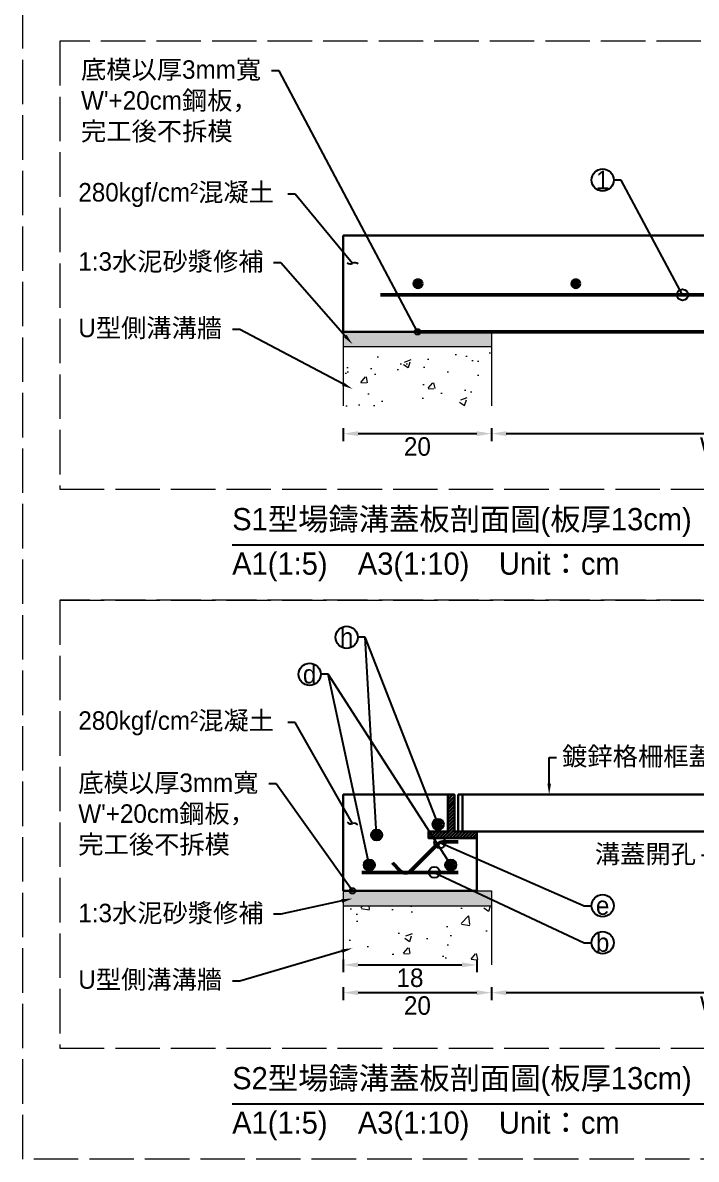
# Model space of a CAD drawing. Extents: x -2931 to 4779, y -2120 to 304.
# Drawn here: x -2000.9 to -1819, y -1964.5 to -1657.5 of the extents above; entities that cross this region are included whole.
import ezdxf
from ezdxf import colors
from ezdxf.entities.mleader import LeaderData, LeaderLine
from ezdxf.math import Vec2, Vec3

# ---------------------------------------------------------------- set-up
doc = ezdxf.new("R2010")
doc.units = 0
doc.header["$MEASUREMENT"] = 0
doc.linetypes.add('ACAD_ISO02W100', pattern=[15, 12, -3])
doc.layers.add('一、4.基本-隱藏', color=9, linetype='ACAD_ISO02W100', lineweight=20, plot=False)
doc.layers.add('三、3.文字-註解文字', color=2, linetype='Continuous')
for name, color, linetype, lineweight in [('二、1.繪圖-既有設施', 8, 'Continuous', 20), ('二、2.繪圖-施作項目', 181, 'Continuous', 30), ('二、5.繪圖-鋼筋', 60, 'Continuous', 50), ('二、6.繪圖-其他施作項目', 35, 'Continuous', 30)]:
    doc.layers.add(name, color=color, linetype=linetype, lineweight=lineweight)
doc.styles.add('次圖名(詳圖)', font='MS PGothic.ttf', dxfattribs={"height": 6})
doc.styles.add('註解文字', font='MS PGothic.ttf', dxfattribs={"height": 5})
doc.dimstyles.new('註解文字', dxfattribs={"dimtxt": 5, "dimasz": 4, "dimexe": 2, "dimexo": 2.5, "dimgap": 1, "dimtad": 2, "dimzin": 0, "dimdsep": 46, "dimtxsty": '註解文字', "dimcen": 0.1, "dimclrd": 256, "dimclre": 256, "dimclrt": 256, "dimadec": 0, "dimazin": 0, "dimtfac": 1, "dimtofl": 0, "dimtmove": 0, "dimatfit": 3, "dimfxl": 1.5, "dimfxlon": 1, "dimtolj": 1, "dimtzin": 0, "dimlwd": -1, "dimlwe": -1, "dimarcsym": 1})

# ---------------------------------------------------------------- blocks, each defined once
blk = doc.blocks.new('_Integral')
at = {"color": 0, "linetype": 'ByBlock', "lineweight": -2}
for centre, start, end in [((0.44, -0.09), 102, 168), ((-0.44, 0.09), 282, 348)]:
    blk.add_arc(centre, 0.454, start, end, dxfattribs=at)
blk = doc.blocks.new('_Small')
at = {"color": 0, "linetype": 'ByBlock', "lineweight": -2}
blk.add_circle((0, 0), 0.25, dxfattribs=at)
blk = doc.blocks.new('*D235')
at = {"layer": 'Defpoints', "color": 0, "transparency": 16777216}
for p in [(-1914.31, -1740.96), (-1874.31, -1740.96), (-1874.31, -1768.46)]:
    blk.add_point(p, dxfattribs=at)
at = {"layer": '三、3.文字-註解文字', "transparency": 16777216}
for p, q in [((-1914.31, -1766.96), (-1914.31, -1770.46)), ((-1874.31, -1766.96), (-1874.31, -1770.46)), ((-1910.31, -1768.46), (-1878.31, -1768.46))]:
    blk.add_line(p, q, dxfattribs=at)
for points in [[(-1910.31, -1767.8), (-1910.31, -1769.13), (-1914.31, -1768.46)], [(-1878.31, -1767.8), (-1878.31, -1769.13), (-1874.31, -1768.46)]]:
    blk.add_solid(points, dxfattribs=at)
at = {"layer": '三、3.文字-註解文字', "transparency": 16777216, "insert": (-1894.31, -1771.96), "char_height": 5, "attachment_point": 5, "style": '註解文字'}
blk.add_mtext('\\A1;20', dxfattribs=at)
blk = doc.blocks.new('*D230')
at = {"layer": 'Defpoints', "color": 0, "transparency": 16777216}
for p in [(-1874.31, -1740.96), (-1754.31, -1740.96), (-1754.31, -1768.46)]:
    blk.add_point(p, dxfattribs=at)
at = {"layer": '三、3.文字-註解文字', "transparency": 16777216}
for p, q in [((-1874.31, -1766.96), (-1874.31, -1770.46)), ((-1754.31, -1766.96), (-1754.31, -1770.46)), ((-1870.31, -1768.46), (-1758.31, -1768.46))]:
    blk.add_line(p, q, dxfattribs=at)
for points in [[(-1870.31, -1767.8), (-1870.31, -1769.13), (-1874.31, -1768.46)], [(-1758.31, -1767.8), (-1758.31, -1769.13), (-1754.31, -1768.46)]]:
    blk.add_solid(points, dxfattribs=at)
at = {"layer": '三、3.文字-註解文字', "transparency": 16777216, "insert": (-1814.31, -1771.96), "char_height": 5, "attachment_point": 5, "style": '註解文字'}
blk.add_mtext("\\A1;W'", dxfattribs=at)
blk = doc.blocks.new('*D236')
at = {"layer": 'Defpoints', "color": 0, "transparency": 16777216}
for p in [(-1914.31, -1901.96), (-1874.31, -1901.96), (-1874.31, -1919.46)]:
    blk.add_point(p, dxfattribs=at)
at = {"layer": '三、3.文字-註解文字', "transparency": 16777216}
for p, q in [((-1914.31, -1917.96), (-1914.31, -1921.46)), ((-1874.31, -1917.96), (-1874.31, -1921.46)), ((-1910.31, -1919.46), (-1878.31, -1919.46))]:
    blk.add_line(p, q, dxfattribs=at)
for points in [[(-1910.31, -1918.8), (-1910.31, -1920.13), (-1914.31, -1919.46)], [(-1878.31, -1918.8), (-1878.31, -1920.13), (-1874.31, -1919.46)]]:
    blk.add_solid(points, dxfattribs=at)
at = {"layer": '三、3.文字-註解文字', "transparency": 16777216, "insert": (-1894.31, -1922.96), "char_height": 5, "attachment_point": 5, "style": '註解文字'}
blk.add_mtext('\\A1;20', dxfattribs=at)
blk = doc.blocks.new('*D237')
at = {"layer": 'Defpoints', "color": 0, "transparency": 16777216}
for p in [(-1874.31, -1901.96), (-1754.31, -1901.96), (-1754.31, -1919.46)]:
    blk.add_point(p, dxfattribs=at)
at = {"layer": '三、3.文字-註解文字', "transparency": 16777216}
for p, q in [((-1874.31, -1917.96), (-1874.31, -1921.46)), ((-1754.31, -1917.96), (-1754.31, -1921.46)), ((-1870.31, -1919.46), (-1758.31, -1919.46))]:
    blk.add_line(p, q, dxfattribs=at)
for points in [[(-1870.31, -1918.8), (-1870.31, -1920.13), (-1874.31, -1919.46)], [(-1758.31, -1918.8), (-1758.31, -1920.13), (-1754.31, -1919.46)]]:
    blk.add_solid(points, dxfattribs=at)
at = {"layer": '三、3.文字-註解文字', "transparency": 16777216, "insert": (-1814.31, -1922.96), "char_height": 5, "attachment_point": 5, "style": '註解文字'}
blk.add_mtext("\\A1;W'", dxfattribs=at)
blk = doc.blocks.new('*D240')
at = {"layer": 'Defpoints', "color": 0, "transparency": 16777216}
for p in [(-1914.31, -1891.96), (-1878.31, -1891.96), (-1878.31, -1911.96)]:
    blk.add_point(p, dxfattribs=at)
at = {"layer": '三、3.文字-註解文字', "transparency": 16777216}
for p, q in [((-1914.31, -1910.46), (-1914.31, -1913.96)), ((-1910.31, -1911.96), (-1882.31, -1911.96)), ((-1878.31, -1910.46), (-1878.31, -1913.96))]:
    blk.add_line(p, q, dxfattribs=at)
for points in [[(-1910.31, -1911.3), (-1910.31, -1912.63), (-1914.31, -1911.96)], [(-1882.31, -1911.3), (-1882.31, -1912.63), (-1878.31, -1911.96)]]:
    blk.add_solid(points, dxfattribs=at)
at = {"layer": '三、3.文字-註解文字', "transparency": 16777216, "insert": (-1896.31, -1915.46), "char_height": 5, "attachment_point": 5, "style": '註解文字'}
blk.add_mtext('\\A1;18', dxfattribs=at)

msp = doc.modelspace()

# ---------------------------------------------------------------- hatches: boundary and pattern name
at = {"layer": '二、1.繪圖-既有設施'}
h = msp.add_hatch(dxfattribs=at)
h.set_pattern_fill('CROSS', color=256, scale=0.2)
h.set_pattern_definition([(0, (-457023.2273, -667495.6937), (1.27, 1.27), [0.635, -1.905]), (90, (-457022.9098, -667496.0112), (-1.27, 1.27), [0.635, -1.905])])
h.paths.add_polyline_path([(-1874.307, -1740.964), (-1914.307, -1740.964), (-1914.307, -1744.964), (-1874.307, -1744.964)])
h.paths.add_polyline_path([(-1714.307, -1740.964), (-1754.307, -1740.964), (-1754.307, -1744.964), (-1714.307, -1744.964)])
h = msp.add_hatch(dxfattribs=at)
h.set_pattern_fill('AR-CONC', color=256, scale=0.1)
h.set_pattern_definition([(50, (-457023.227, -667495.694), (18.2184669, -1.59390855), [1.905, -20.955]), (355, (-457023.227, -667495.694), (-3.52434214, 19.10568452), [1.524, -16.7640584]), (100.4514447, (-457021.709, -667495.826), (14.6941247, 17.5117752), [1.6190009, -17.80902446]), (46.1842, (-457023.227, -667490.614), (27.1079041, -4.2042328), [2.8575, -31.4325]), (96.6355576, (-457020.968, -667490.964), (23.7404134, 24.7426125), [2.4285023, -26.7135608]), (351.184151, (-457023.227, -667490.614), (23.7404134, 24.7426125), [2.2859967, -25.1459732]), (21, (-457020.687, -667491.884), (15.16143913, -10.22651982), [1.905, -20.955]), (326, (-457020.687, -667491.884), (6.18020283, 18.4187966), [1.524, -16.764]), (71.451445, (-457019.424, -667492.736), (21.34164193, 8.1922769), [1.6190009, -17.80899376]), (37.5, (-457023.227, -667495.6937), (0.308860325, 8.455503887), [0, -16.5608, 0, -17.018, 0, -16.8275]), (7.5, (-457023.227, -667495.694), (6.68196625, 10.01805748), [0, -9.7028, 0, -16.1798, 0, -6.4135]), (327.5, (-457028.8915, -667495.694), (13.559059517, -0.5728744), [0, -6.35, 0, -19.812, 0, -26.289]), (317.5, (-457031.431, -667495.694), (14.81291814, 2.5426491), [0, -8.255, 0, -13.1572, 0, -18.669])])
h.paths.add_polyline_path([(-1754.307, -1760.964), (-1714.307, -1760.964), (-1714.307, -1744.964), (-1754.307, -1744.964)])
h.paths.add_polyline_path([(-1914.307, -1760.964), (-1874.307, -1760.964), (-1874.307, -1744.964), (-1914.307, -1744.964)])
h = msp.add_hatch(dxfattribs=at)
h.set_pattern_fill('CROSS', color=256, scale=0.2)
h.set_pattern_definition([(0, (-457263.2273, -667646.6937), (1.27, 1.27), [0.635, -1.905]), (90, (-457262.9098, -667647.0112), (-1.27, 1.27), [0.635, -1.905])])
h.paths.add_polyline_path([(-1874.307, -1891.964), (-1878.307, -1891.964), (-1914.307, -1891.964), (-1914.307, -1895.964), (-1874.307, -1895.964)])
h.paths.add_polyline_path([(-1714.307, -1891.964), (-1754.307, -1891.964), (-1754.307, -1895.964), (-1714.307, -1895.964)])
h = msp.add_hatch(dxfattribs=at)
h.set_pattern_fill('AR-CONC', color=256, scale=0.1)
h.set_pattern_definition([(50, (-457263.227, -667646.694), (18.2184669, -1.59390855), [1.905, -20.955]), (355, (-457263.227, -667646.694), (-3.52434214, 19.10568452), [1.524, -16.7640584]), (100.4514447, (-457261.709, -667646.826), (14.6941247, 17.5117752), [1.6190009, -17.80902446]), (46.1842, (-457263.227, -667641.614), (27.1079041, -4.2042328), [2.8575, -31.4325]), (96.6355576, (-457260.968, -667641.964), (23.7404134, 24.7426125), [2.4285023, -26.7135608]), (351.184151, (-457263.227, -667641.614), (23.7404134, 24.7426125), [2.2859967, -25.1459732]), (21, (-457260.687, -667642.884), (15.16143913, -10.22651982), [1.905, -20.955]), (326, (-457260.687, -667642.884), (6.18020283, 18.4187966), [1.524, -16.764]), (71.451445, (-457259.424, -667643.736), (21.34164193, 8.1922769), [1.6190009, -17.80899376]), (37.5, (-457263.227, -667646.6937), (0.308860325, 8.455503887), [0, -16.5608, 0, -17.018, 0, -16.8275]), (7.5, (-457263.227, -667646.694), (6.68196625, 10.01805748), [0, -9.7028, 0, -16.1798, 0, -6.4135]), (327.5, (-457268.8915, -667646.694), (13.559059517, -0.5728744), [0, -6.35, 0, -19.812, 0, -26.289]), (317.5, (-457271.431, -667646.694), (14.81291814, 2.5426491), [0, -8.255, 0, -13.1572, 0, -18.669])])
h.paths.add_polyline_path([(-1754.307, -1911.964), (-1714.307, -1911.964), (-1714.307, -1895.964), (-1754.307, -1895.964)])
h.paths.add_polyline_path([(-1914.307, -1911.964), (-1874.307, -1911.964), (-1874.307, -1895.964), (-1914.307, -1895.964)])
at = {"layer": '二、5.繪圖-鋼筋'}
h = msp.add_hatch(color=256, dxfattribs=at)
h.dxf.hatch_style = 1
h.paths.add_polyline_path([(-1893.147, -1727.964, 1), (-1895.147, -1727.964, 1)])
h = msp.add_hatch(color=256, dxfattribs=at)
h.dxf.hatch_style = 1
h.paths.add_polyline_path([(-1850.527, -1727.964, 1), (-1852.527, -1727.964, 1)])
h = msp.add_hatch(color=256, dxfattribs=at)
h.dxf.hatch_style = 1
h.paths.add_polyline_path([(-1887.707, -1873.964, 1), (-1889.707, -1873.964, 1)])
h = msp.add_hatch(color=256, dxfattribs=at)
h.dxf.hatch_style = 1
h.paths.add_polyline_path([(-1904.307, -1876.864, 1), (-1906.307, -1876.864, 1)])
h = msp.add_hatch(color=256, dxfattribs=at)
h.dxf.hatch_style = 1
h.paths.add_polyline_path([(-1906.307, -1884.964, 1), (-1908.307, -1884.964, 1)])
h = msp.add_hatch(color=256, dxfattribs=at)
h.dxf.hatch_style = 1
h.paths.add_polyline_path([(-1884.307, -1884.964, 1), (-1886.307, -1884.964, 1)])
at = {"layer": '二、6.繪圖-其他施作項目'}
h = msp.add_hatch(dxfattribs=at)
h.set_pattern_fill('ANSI31', color=256, scale=0.2)
h.set_pattern_definition([(45, (571.3614, -3856.8895), (-0.4490128, 0.4490128), [])])
h.paths.add_polyline_path([(-1884.307, -1865.964), (-1886.107, -1865.964), (-1886.107, -1875.964), (-1891.307, -1875.964), (-1891.307, -1877.764), (-1878.307, -1877.764), (-1878.307, -1875.964), (-1884.307, -1875.964)])
h.paths.add_polyline_path([(-1752.307, -1875.964), (-1758.307, -1875.964), (-1758.307, -1877.764), (-1745.307, -1877.764), (-1745.307, -1875.964), (-1750.507, -1875.964), (-1750.507, -1865.964), (-1752.307, -1865.964)])

# ---------------------------------------------------------------- linework, layer by layer
at = {"layer": '一、4.基本-隱藏'}
for points in [[(-2000.855, -1457.464), (-1220.855, -1457.464), (-1220.855, -1964.464), (-2000.855, -1964.464)], [(-1637.759, -1662.464), (-1990.855, -1662.464), (-1990.855, -1783.464), (-1637.759, -1783.464)], [(-1637.759, -1813.464), (-1990.855, -1813.464), (-1990.855, -1934.464), (-1637.759, -1934.464)]]:
    msp.add_lwpolyline(points, close=True, dxfattribs=at)
for points in [[(-1990.855, -1783.464), (-1637.759, -1783.464)], [(-1990.855, -1813.464), (-1637.759, -1813.464)]]:
    msp.add_lwpolyline(points, dxfattribs=at)
at = {"layer": '三、3.文字-註解文字'}
for points in [[(-1944.307, -1798.464), (-1684.307, -1798.464)], [(-1944.307, -1949.464), (-1684.307, -1949.464)]]:
    msp.add_lwpolyline(points, dxfattribs=at)
at = {"layer": '三、3.文字-註解文字', "color": 144}
msp.add_lwpolyline([(-1905.307, -1876.864), (-1908.407, -1823.464)], dxfattribs=at)
at = {"layer": '三、3.文字-註解文字'}
for centre in [(-1844.307, -1699.964), (-1913.407, -1823.464), (-1923.407, -1833.464), (-1844.307, -1895.964), (-1844.307, -1905.964)]:
    msp.add_circle(centre, 3, dxfattribs=at)
at = {"layer": '三、3.文字-註解文字', "color": 144}
msp.add_circle((-1905.307, -1876.864), 1.5, dxfattribs=at)
at = {"layer": '二、1.繪圖-既有設施'}
for points in [[(-1914.307, -1740.964), (-1914.307, -1760.964)], [(-1874.307, -1740.964), (-1874.307, -1760.964)], [(-1914.307, -1744.964), (-1874.307, -1744.964)], [(-1914.307, -1891.964), (-1914.307, -1911.964)], [(-1878.307, -1891.964), (-1874.307, -1891.964)], [(-1874.307, -1891.964), (-1874.307, -1911.964)], [(-1914.307, -1895.964), (-1874.307, -1895.964)]]:
    msp.add_lwpolyline(points, dxfattribs=at)
at = {"layer": '二、2.繪圖-施作項目'}
for points in [[(-1914.307, -1714.964), (-1714.307, -1714.964)], [(-1914.307, -1740.964), (-1914.307, -1714.964)], [(-1914.307, -1740.964), (-1714.307, -1740.964)], [(-1914.307, -1865.964), (-1886.107, -1865.964)], [(-1914.307, -1891.964), (-1914.307, -1865.964)], [(-1878.307, -1891.964), (-1878.307, -1875.964)], [(-1914.307, -1891.964), (-1878.307, -1891.964)]]:
    msp.add_lwpolyline(points, dxfattribs=at)
at = {"layer": '二、5.繪圖-鋼筋'}
for points in [[(-1904.307, -1730.964), (-1724.407, -1730.964)], [(-1909.307, -1886.964), (-1883.307, -1886.964)]]:
    msp.add_lwpolyline(points, dxfattribs=at)
msp.add_lwpolyline([(-1883.307, -1878.764), (-1887.479, -1878.764, 0.1989124), (-1888.893, -1879.35), (-1896.093, -1886.55, -0.4142136), (-1898.921, -1886.55), (-1901.043, -1884.429)], format="xyb", dxfattribs=at)
for centre in [(-1894.147, -1727.964), (-1851.527, -1727.964), (-1888.707, -1873.964), (-1905.307, -1876.864), (-1907.307, -1884.964), (-1885.307, -1884.964)]:
    msp.add_circle(centre, 1, dxfattribs=at)
at = {"layer": '二、6.繪圖-其他施作項目', "linetype": 'Continuous', "const_width": 1}
msp.add_lwpolyline([(-1894.307, -1740.964), (-1734.307, -1740.964)], dxfattribs=at)
at = {"layer": '二、6.繪圖-其他施作項目'}
msp.add_lwpolyline([(-1891.307, -1875.964), (-1886.107, -1875.964), (-1886.107, -1865.964), (-1884.307, -1865.964), (-1884.307, -1875.964), (-1878.307, -1875.964), (-1878.307, -1877.764), (-1891.307, -1877.764)], close=True, dxfattribs=at)
for points in [[(-1883.307, -1865.964), (-1883.307, -1875.964)], [(-1883.307, -1865.964), (-1753.307, -1865.964)], [(-1882.107, -1865.964), (-1882.107, -1875.964)], [(-1883.307, -1875.964), (-1753.307, -1875.964)]]:
    msp.add_lwpolyline(points, dxfattribs=at)

# ---------------------------------------------------------------- texts
at = {"layer": '三、3.文字-註解文字'}
for s, width, gutter_width, insert, char_height, attachment_point, style in [('1', 8.38231, 30, (-1844.307, -1699.964), 5, 5, '註解文字'), ('S{\\fMS PGothic|b0|i0|c128|p34;1型場鑄溝蓋板剖面圖(板厚13cm)}', 215.37549, 15, (-1944.307, -1792.464), 6, 4, '次圖名(詳圖)'), ('{\\fMS PGothic|b0|i0|c128|p34;A1(1:}5{\\fMS PGothic|b0|i0|c128|p34;)\u3000A3(1:}1{\\fMS PGothic|b0|i0|c128|p34;0)^IUnit：cm}', 136.03259, 15, (-1944.307, -1804.464), 6, 4, '次圖名(詳圖)'), ('h', 8.38231, 30, (-1913.407, -1823.464), 5, 5, '註解文字'), ('d', 8.38231, 30, (-1923.407, -1833.464), 5, 5, '註解文字'), ('e', 8.38231, 30, (-1844.307, -1895.964), 5, 5, '註解文字'), ('b', 8.38231, 30, (-1844.307, -1905.964), 5, 5, '註解文字'), ('S{\\fMS PGothic|b0|i0|c128|p34;2型場鑄溝蓋板剖面圖(板厚13cm)}', 215.37549, 15, (-1944.307, -1943.464), 6, 4, '次圖名(詳圖)'), ('{\\fMS PGothic|b0|i0|c128|p34;A1(1:}5{\\fMS PGothic|b0|i0|c128|p34;)\u3000A3(1:}1{\\fMS PGothic|b0|i0|c128|p34;0)^IUnit：cm}', 136.03259, 15, (-1944.307, -1955.464), 6, 4, '次圖名(詳圖)')]:
    msp.add_mtext_dynamic_manual_height_columns(s, width=width, gutter_width=gutter_width, heights=[0], dxfattribs=dict(at, insert=insert, char_height=char_height, attachment_point=attachment_point, style=style))

# ---------------------------------------------------------------- dimensions: what is measured, and where the dimension line sits
for base, p1, p2, text, picture, middle in [((-1874.307, -1768.464), (-1914.307, -1740.964), (-1874.307, -1740.964), '20', '*D235', (-1894.307, -1771.964)), ((-1754.307, -1768.464), (-1874.307, -1740.964), (-1754.307, -1740.964), "W'", '*D230', (-1814.307, -1771.964)), ((-1878.307, -1911.964), (-1914.307, -1891.964), (-1878.307, -1891.964), '18', '*D240', (-1896.307, -1915.464)), ((-1874.307, -1919.464), (-1914.307, -1901.964), (-1874.307, -1901.964), '20', '*D236', (-1894.307, -1922.964)), ((-1754.307, -1919.464), (-1874.307, -1901.964), (-1754.307, -1901.964), "W'", '*D237', (-1814.307, -1922.964))]:
    dim = msp.add_linear_dim(base=base, p1=p1, p2=p2, text=text, dimstyle='註解文字', dxfattribs=at)
    dim.commit()
    dim.dimension.update_dxf_attribs({"geometry": picture, "text_midpoint": middle})

# ---------------------------------------------------------------- leaders
ml = msp.add_multileader_mtext('Standard', dxfattribs=at)
ml.set_content("{\\fMS PGothic|b0|i0|c128|p34;底模以厚3mm寬}W'{\\fMS PGothic|b0|i0|c128|p34;+20cm鋼板，完工後不拆模}", color=256, style='註解文字')
ml.set_leader_properties(color=144, linetype='ByLayer', lineweight=-1)
ml.set_arrow_properties(name='SMALL')
ml.build(insert=Vec2(0, 0))
ml.multileader.update_dxf_attribs({"dogleg_length": 2, "arrow_head_size": 3})
ctx = ml.context
ctx.base_point, ctx.char_height, ctx.arrow_head_size, ctx.landing_gap_size, ctx.plane_origin = Vec3(-1986.616, -1670.447), 5, 3, 1.5, Vec3(-1847.606, -1764.453)
notes = []
notes.append((ctx, [(1, (1, 1, 0), (-1931.673, -1670.447), (-1, 0), 2, [(0, [(-1894.307, -1740.964)], 0, [])])]))
ctx.mtext.insert, ctx.mtext.width, ctx.mtext.flow_direction = Vec3(-1985.116, -1667.606), 51.71988, 5
ml = msp.add_multileader_mtext('Standard', dxfattribs=at)
ml.set_content('{\\fMS PGothic|b0|i0|c128|p34; }', color=256, style='註解文字')
ml.set_leader_properties(color=144, linetype='ByLayer', lineweight=-1)
ml.set_arrow_properties(name='SMALL')
ml.build(insert=Vec2(0, 0))
ml.multileader.update_dxf_attribs({"dogleg_length": 2, "arrow_head_size": 6})
ctx = ml.context
ctx.base_point, ctx.char_height, ctx.arrow_head_size, ctx.landing_gap_size, ctx.plane_origin = Vec3(-1846.523, -1699.964), 5, 6, 1.5, Vec3(-1822.718, -1706.618)
ctx.text_align_type = 2
notes.append((ctx, [(0, (1, 1, 0), (-1839.307, -1699.964), (-1, 0), 2, [(0, [(-1822.718, -1730.964)], 0, [])])]))
ctx.mtext.insert, ctx.mtext.alignment, ctx.mtext.flow_direction = Vec3(-1842.807, -1697.464), 3, 5
ml = msp.add_multileader_mtext('Standard', dxfattribs=at)
ml.set_content('280kgf/cm²混凝土', color=256, style='註解文字')
ml.set_leader_properties(color=144, linetype='ByLayer', lineweight=-1)
ml.set_arrow_properties(name='INTEGRAL')
ml.build(insert=Vec2(0, 0))
ml.multileader.update_dxf_attribs({"dogleg_length": 2, "arrow_head_size": 3})
ctx = ml.context
ctx.base_point, ctx.char_height, ctx.arrow_head_size, ctx.landing_gap_size, ctx.plane_origin = Vec3(-1987.355, -1703.743), 5, 3, 1.5, Vec3(-1847.606, -1751.305)
notes.append((ctx, [(1, (1, 1, 0), (-1927.298, -1703.743), (-1, 0), 2, [(0, [(-1911.807, -1722.464)], 0, [])])]))
ctx.mtext.insert, ctx.mtext.width, ctx.mtext.flow_direction = Vec3(-1985.855, -1700.76), 107.51878, 5
ml = msp.add_multileader_mtext('Standard', dxfattribs=at)
ml.set_content('1:3水泥砂漿修補', color=256, style='註解文字')
ml.set_leader_properties(color=144, linetype='ByLayer', lineweight=-1)
ml.build(insert=Vec2(0, 0))
ml.multileader.update_dxf_attribs({"dogleg_length": 2, "arrow_head_size": 3})
ctx = ml.context
ctx.base_point, ctx.char_height, ctx.arrow_head_size, ctx.landing_gap_size, ctx.plane_origin = Vec3(-1987.355, -1722.284), 5, 3, 1.5, Vec3(-1844.061, -1799.714)
notes.append((ctx, [(1, (1, 1, 0), (-1931.162, -1722.284), (-1, 0), 2, [(0, [(-1911.807, -1744.351)], 0, [])])]))
ctx.mtext.insert, ctx.mtext.width, ctx.mtext.defined_height, ctx.mtext.flow_direction = Vec3(-1985.855, -1719.444), 75.70236, 7.957, 5
ml = msp.add_multileader_mtext('Standard', dxfattribs=at)
ml.set_content('{\\fMS PGothic|b0|i0|c128|p34;U型側溝}溝{\\fMS PGothic|b0|i0|c128|p34;牆}', color=256, style='註解文字')
ml.set_leader_properties(color=144, linetype='ByLayer', lineweight=-1)
ml.build(insert=Vec2(0, 0))
ml.multileader.update_dxf_attribs({"dogleg_length": 2, "arrow_head_size": 3})
ctx = ml.context
ctx.base_point, ctx.char_height, ctx.arrow_head_size, ctx.landing_gap_size, ctx.plane_origin = Vec3(-1987.355, -1740.313), 5, 3, 1.5, Vec3(-1844.061, -1812.658)
notes.append((ctx, [(1, (1, 1, 0), (-1942.213, -1740.313), (-1, 0), 2, [(0, [(-1911.807, -1756.419)], 0, [])])]))
ctx.mtext.insert, ctx.mtext.width, ctx.mtext.defined_height, ctx.mtext.flow_direction = Vec3(-1985.855, -1737.401), 79.19501, 8.736, 5
ml = msp.add_multileader_mtext('Standard', dxfattribs=at)
ml.set_content('{\\fMS PGothic|b0|i0|c128|p34; }', color=256, style='註解文字')
ml.set_leader_properties(color=144, linetype='ByLayer', lineweight=-1)
ml.set_arrow_properties(name='SMALL')
ml.build(insert=Vec2(0, 0))
ml.multileader.update_dxf_attribs({"dogleg_length": 2, "arrow_head_size": 6})
ctx = ml.context
ctx.base_point, ctx.char_height, ctx.arrow_head_size, ctx.landing_gap_size, ctx.plane_origin = Vec3(-1915.623, -1823.464), 5, 6, 1.5, Vec3(-1894.109, -1840.201)
ctx.text_align_type = 2
notes.append((ctx, [(0, (1, 1, 0), (-1908.407, -1823.464), (-1, 0), 2, [(0, [(-1888.707, -1873.964)], 0, [])])]))
ctx.mtext.insert, ctx.mtext.alignment, ctx.mtext.flow_direction = Vec3(-1911.907, -1820.964), 3, 5
ml = msp.add_multileader_mtext('Standard', dxfattribs=at)
ml.set_content('{\\fMS PGothic|b0|i0|c128|p34; }', color=256, style='註解文字')
ml.set_leader_properties(color=144, linetype='ByLayer', lineweight=-1)
ml.set_arrow_properties(name='SMALL')
ml.build(insert=Vec2(0, 0))
ml.multileader.update_dxf_attribs({"dogleg_length": 2, "arrow_head_size": 6})
ctx = ml.context
ctx.base_point, ctx.char_height, ctx.arrow_head_size, ctx.landing_gap_size, ctx.plane_origin = Vec3(-1925.623, -1833.464), 5, 6, 1.5, Vec3(-1910.709, -1858.101)
ctx.text_align_type = 2
notes.append((ctx, [(0, (1, 1, 0), (-1918.407, -1833.464), (-1, 0), 2, [(0, [(-1885.307, -1884.964)], 0, [])])]))
ctx.mtext.insert, ctx.mtext.alignment, ctx.mtext.flow_direction = Vec3(-1921.907, -1830.964), 3, 5
ml = msp.add_multileader_mtext('Standard', dxfattribs=at)
ml.set_content('{\\fMS PGothic|b0|i0|c128|p34; }', color=256, style='註解文字')
ml.set_leader_properties(color=144, linetype='ByLayer', lineweight=-1)
ml.set_arrow_properties(name='SMALL')
ml.build(insert=Vec2(0, 0))
ml.multileader.update_dxf_attribs({"dogleg_length": 2, "arrow_head_size": 6})
ctx = ml.context
ctx.base_point, ctx.char_height, ctx.arrow_head_size, ctx.landing_gap_size, ctx.plane_origin = Vec3(-1925.623, -1833.464), 5, 6, 1.5, Vec3(-1912.636, -1863.479)
ctx.text_align_type = 2
notes.append((ctx, [(0, (1, 1, 0), (-1918.407, -1833.464), (-1, 0), 2, [(0, [(-1907.307, -1884.964)], 0, [])])]))
ctx.mtext.insert, ctx.mtext.alignment, ctx.mtext.flow_direction = Vec3(-1921.907, -1830.964), 3, 5
ml = msp.add_multileader_mtext('Standard', dxfattribs=at)
ml.set_content('280kgf/cm²混凝土', color=256, style='註解文字')
ml.set_leader_properties(color=144, linetype='ByLayer', lineweight=-1)
ml.set_arrow_properties(name='INTEGRAL')
ml.build(insert=Vec2(0, 0))
ml.multileader.update_dxf_attribs({"dogleg_length": 2, "arrow_head_size": 3})
ctx = ml.context
ctx.base_point, ctx.char_height, ctx.arrow_head_size, ctx.landing_gap_size, ctx.plane_origin = Vec3(-1987.355, -1846.447), 5, 3, 1.5, Vec3(-1847.606, -1944.633)
notes.append((ctx, [(1, (1, 1, 0), (-1927.298, -1846.447), (-1, 0), 2, [(0, [(-1911.807, -1873.788)], 0, [])])]))
ctx.mtext.insert, ctx.mtext.width, ctx.mtext.flow_direction = Vec3(-1985.855, -1843.464), 107.51878, 5
ml = msp.add_multileader_mtext('Standard', dxfattribs=at)
ml.set_content('{\\fMS PGothic|b0|i0|c128|p34;鍍鋅格柵框蓋詳}', color=256, style='註解文字')
ml.set_leader_properties(color=144, linetype='ByLayer', lineweight=-1)
ml.build(insert=Vec2(0, 0))
ml.multileader.update_dxf_attribs({"dogleg_length": 2, "arrow_head_size": 3})
ctx = ml.context
ctx.base_point, ctx.char_height, ctx.arrow_head_size, ctx.landing_gap_size, ctx.plane_origin = Vec3(-1856.736, -1855.964), 5, 3, 1.5, Vec3(-1876.285, -1912.141)
notes.append((ctx, [(1, (1, 1, 0), (-1858.736, -1855.964), (1, 0), 2, [(0, [(-1858.736, -1865.964)], 0, [])])]))
ctx.mtext.insert, ctx.mtext.width, ctx.mtext.flow_direction = Vec3(-1855.236, -1853.109), 50.82195, 5
ml = msp.add_multileader_mtext('Standard', dxfattribs=at)
ml.set_content("{\\fMS PGothic|b0|i0|c128|p34;底模以厚3mm寬}W'{\\fMS PGothic|b0|i0|c128|p34;+20cm鋼板，完工後不拆模}", color=256, style='註解文字')
ml.set_leader_properties(color=144, linetype='ByLayer', lineweight=-1)
ml.set_arrow_properties(name='SMALL')
ml.build(insert=Vec2(0, 0))
ml.multileader.update_dxf_attribs({"dogleg_length": 2, "arrow_head_size": 3})
ctx = ml.context
ctx.base_point, ctx.char_height, ctx.arrow_head_size, ctx.landing_gap_size, ctx.plane_origin = Vec3(-1987.355, -1863.095), 5, 3, 1.5, Vec3(-1847.606, -1957.781)
notes.append((ctx, [(1, (1, 1, 0), (-1932.412, -1863.095), (-1, 0), 2, [(0, [(-1911.807, -1891.964)], 0, [])])]))
ctx.mtext.insert, ctx.mtext.width, ctx.mtext.flow_direction = Vec3(-1985.855, -1860.254), 51.01915, 5
ml = msp.add_multileader_mtext('Standard', dxfattribs=at)
ml.set_content('{\\fMS PGothic|b0|i0|c128|p34; }', color=256, style='註解文字')
ml.set_leader_properties(color=144, linetype='ByLayer', lineweight=-1)
ml.set_arrow_properties(name='SMALL')
ml.build(insert=Vec2(0, 0))
ml.multileader.update_dxf_attribs({"dogleg_length": 2, "arrow_head_size": 6})
ctx = ml.context
ctx.base_point, ctx.char_height, ctx.arrow_head_size, ctx.landing_gap_size, ctx.plane_origin = Vec3(-1847.307, -1895.964), 5, 6, 1.5, Vec3(-1910.709, -1850.601)
notes.append((ctx, [(1, (1, 1, 0), (-1849.307, -1895.964), (1, 0), 2, [(0, [(-1888.244, -1878.917)], 0, [])])]))
ctx.mtext.insert, ctx.mtext.flow_direction = Vec3(-1845.807, -1893.464), 5
ml = msp.add_multileader_mtext('Standard', dxfattribs=at)
ml.set_content('溝蓋開孔', color=256, style='註解文字')
ml.set_leader_properties(color=144, linetype='ByLayer', lineweight=-1)
ml.build(insert=Vec2(0, 0))
ml.multileader.update_dxf_attribs({"dogleg_length": 2, "arrow_head_size": 3})
ctx = ml.context
ctx.base_point, ctx.char_height, ctx.arrow_head_size, ctx.landing_gap_size, ctx.plane_origin = Vec3(-1848.933, -1882.409), 5, 3, 1.5, Vec3(-1826.376, -1922.141)
ctx.text_align_type = 2
notes.append((ctx, [(0, (1, 1, 0), (-1815.609, -1882.409), (-1, 0), 2, [(0, [(-1808.828, -1875.964)], 0, [])])]))
ctx.mtext.insert, ctx.mtext.width, ctx.mtext.alignment, ctx.mtext.flow_direction = Vec3(-1819.109, -1879.497), 29.56865, 3, 5
ml = msp.add_multileader_mtext('Standard', dxfattribs=at)
ml.set_content('{\\fMS PGothic|b0|i0|c128|p34; }', color=256, style='註解文字')
ml.set_leader_properties(color=144, linetype='ByLayer', lineweight=-1)
ml.set_arrow_properties(name='SMALL')
ml.build(insert=Vec2(0, 0))
ml.multileader.update_dxf_attribs({"dogleg_length": 2, "arrow_head_size": 6})
ctx = ml.context
ctx.base_point, ctx.char_height, ctx.arrow_head_size, ctx.landing_gap_size, ctx.plane_origin = Vec3(-1847.307, -1905.964), 5, 6, 1.5, Vec3(-1910.709, -1855.601)
notes.append((ctx, [(1, (1, 1, 0), (-1849.307, -1905.964), (1, 0), 2, [(0, [(-1889.739, -1886.964)], 0, [])])]))
ctx.mtext.insert, ctx.mtext.flow_direction = Vec3(-1845.807, -1903.464), 5
ml = msp.add_multileader_mtext('Standard', dxfattribs=at)
ml.set_content('1:3水泥砂漿修補', color=256, style='註解文字')
ml.set_leader_properties(color=144, linetype='ByLayer', lineweight=-1)
ml.build(insert=Vec2(0, 0))
ml.multileader.update_dxf_attribs({"dogleg_length": 2, "arrow_head_size": 3})
ctx = ml.context
ctx.base_point, ctx.char_height, ctx.arrow_head_size, ctx.landing_gap_size, ctx.plane_origin = Vec3(-1987.355, -1898.284), 5, 3, 1.5, Vec3(-1844.061, -1950.714)
notes.append((ctx, [(1, (1, 1, 0), (-1931.162, -1898.284), (-1, 0), 2, [(0, [(-1911.807, -1894.039)], 0, [])])]))
ctx.mtext.insert, ctx.mtext.width, ctx.mtext.defined_height, ctx.mtext.flow_direction = Vec3(-1985.855, -1895.444), 75.70236, 7.957, 5
ml = msp.add_multileader_mtext('Standard', dxfattribs=at)
ml.set_content('{\\fMS PGothic|b0|i0|c128|p34;U型側溝}溝{\\fMS PGothic|b0|i0|c128|p34;牆}', color=256, style='註解文字')
ml.set_leader_properties(color=144, linetype='ByLayer', lineweight=-1)
ml.build(insert=Vec2(0, 0))
ml.multileader.update_dxf_attribs({"dogleg_length": 2, "arrow_head_size": 3})
ctx = ml.context
ctx.base_point, ctx.char_height, ctx.arrow_head_size, ctx.landing_gap_size, ctx.plane_origin = Vec3(-1987.355, -1916.313), 5, 3, 1.5, Vec3(-1844.061, -1963.658)
notes.append((ctx, [(1, (1, 1, 0), (-1942.213, -1916.313), (-1, 0), 2, [(0, [(-1911.807, -1907.419)], 0, [])])]))
ctx.mtext.insert, ctx.mtext.width, ctx.mtext.defined_height, ctx.mtext.flow_direction = Vec3(-1985.855, -1913.401), 79.19501, 8.736, 5
for ctx, leaders in notes:
    for number, flags, end, landing, length, lines in leaders:
        leader = LeaderData()
        leader.index, (leader.has_last_leader_line, leader.has_dogleg_vector, leader.attachment_direction) = number, flags
        leader.last_leader_point, leader.dogleg_vector, leader.dogleg_length = Vec3(end), Vec3(landing), length
        for number, points, colour, breaks in lines:
            line = LeaderLine()
            line.index, line.vertices, line.color, line.breaks = number, Vec3.list(points), colors.encode_raw_color(colour), breaks
            leader.lines.append(line)
        ctx.leaders.append(leader)

doc.saveas('drawing.dxf')
